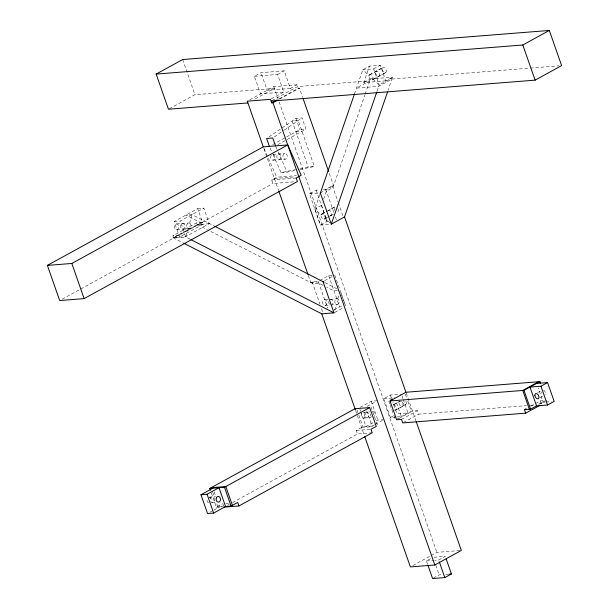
<?xml version="1.0" encoding="UTF-8"?>
<svg xmlns="http://www.w3.org/2000/svg" width="609" height="609" viewBox="0 0 609 609"><rect width="100%" height="100%" fill="white"/><g stroke="black" fill="none" stroke-linecap="round" stroke-linejoin="round"><path stroke-width="0.46" stroke-dasharray="3.04 2.28" d="M173.763 237.441L173.611 238.012L182.921 242.778M188.173 228.474L185.829 237.046L173.611 238.012L172.849 235.85L196.433 222.902L202.538 222.422L197.697 208.598L174.121 221.539L179.579 237.122L203.376 224.059L185.859 215.091L191.972 214.612L213.98 225.878M189.627 223.176L191.972 214.612M334.684 310.293L336.328 304.294M337.774 298.996L338.711 295.571M319.801 194.674L314.853 209.054L320.448 225.041L329.477 224.325M354.446 94.037L362.804 69.776L369.419 66.137L380.252 65.277L385.71 80.86L392.333 77.229L388.146 90.216M328.822 221.273L327.071 221.41L321.476 205.416L322.389 202.751M323.615 199.196L326.371 191.196L332.994 187.564L364.814 95.126M385.71 80.86L363.756 82.603L369.419 66.137M365.126 94.228L370.379 78.964L392.333 77.229M377.062 91.198L379.232 84.902L373.629 68.916L362.804 69.776L369.077 75.554M268.942 136.896L295.928 118.412L302.041 117.925L305.977 129.177L276.334 145.452M274.286 136.934L283.55 130.592M284.304 130.075L302.041 117.925M405.868 404.445L395.934 409.895M369.48 74.945L382.726 67.668M385.794 72.463L372.548 79.741M321.537 214.223L327.543 210.904M333.336 214.231L327.84 217.246M537.633 392.554L542.139 390.064M169.287 108.783L194.956 94.692L274.393 88.389L253.702 99.754M254.379 76.331L277.605 74.488L283.756 92.058L260.538 93.9L254.379 76.331L261.002 72.692L284.228 70.85L290.379 88.427L297.002 84.788L298.235 88.305L299.453 88.206L302.582 97.143M277.605 74.488L284.228 70.85M249.774 99.815L273.784 86.63L297.002 84.788M271.34 98.879L283.756 92.058M271.957 100.637L297.618 86.547L369.739 80.822L356.493 88.099L378.737 86.333L391.983 79.056L529.388 68.155M279.188 98.757L298.235 88.305M279.584 99.115L299.453 88.206M373.629 68.916L380.252 65.277M369.625 74.846L382.871 67.576M363.756 82.603L370.379 78.964M372.404 79.832L385.649 72.562M272.695 144.577L299.864 129.664L305.977 129.177M174.121 221.539L180.234 221.052L203.809 208.111L209.268 223.693L185.692 236.635L173.466 237.601L197.263 224.546L203.376 224.059M293.637 181.832L272.954 183.476L271.721 179.959L276.752 177.196L296.499 175.628M62.194 299.179L272.954 183.476M202.538 222.422L178.962 235.363L172.849 235.85M316.109 190.122L327.071 221.41L320.448 225.041L309.494 193.761L316.109 190.122L319.611 189.848M323.105 189.566L325.724 189.361L332.347 185.73L333.572 185.631L328.875 172.225M320.326 192.901L333.572 185.631M321.476 205.416L314.853 209.054L321.126 214.832M321.674 214.124L327.467 210.942M334.92 206.854L328.297 210.486L334.783 206.953M324.46 219.111L328.601 216.842M329.423 216.385L333.565 214.117M308.291 275.375L310.803 282.553L312.128 281.822L318.241 281.335L327.634 308.162M319.847 280.46L328.662 275.618L332.149 275.344M324.589 280.719L332.423 276.425M333.998 309.981L339.616 306.898L342.235 306.692M334.767 312.432L343.377 307.705M377.405 400.737L371.3 401.224L359.379 407.771L360.627 411.349M367.075 406.409L375.822 401.613M395.858 417.051L390.361 417.485L383.777 398.682L390.399 395.043L401.4 394.168M393.011 405.008L399.633 401.369L392.866 405.099A2.855 1.736 61.2 0 1 396.276 407.49A2.855 1.736 61.2 0 1 394.381 409.91M211.392 492.909L216.408 507.244L223.031 503.605M372.183 432.801L357.513 433.966L356.28 430.449L362.903 426.818L373.903 425.942M395.789 409.994L405.723 404.543M209.93 512.238L213.112 510.487M213.904 510.053L219.468 507L218.212 503.415M373.111 422.646L365.963 426.574L360.947 412.247M376.293 420.903L377.884 420.027L383.122 419.616M227.599 505.287L229.258 504.374M232.592 502.547L357.513 433.966M374.459 424.777L372.076 426.087L366.74 410.869M375.251 424.344L383.198 419.982M390.361 417.485L395.325 414.759M396.147 419.472L411.296 411.159L417.409 410.672L418.634 414.189L526.458 405.632M398.857 418.558L412.514 411.06M401.514 419.395L417.409 410.672M403.539 422.479L418.634 414.189M530.82 406.15L540.358 400.92L544.431 400.593M538.622 404.163L544.416 400.981M539.848 404.071L546.471 400.433M412.872 565.548L430.259 556.009M431.081 555.553L436.881 552.371L460.381 550.506M427.663 564.49L426.437 560.973L430.571 558.704M433.418 578.093L439.211 574.911L442.035 574.69M324.597 219.019L327.033 217.687M540.061 397.707L542.49 396.375M273.159 154.846L281.053 172.621L295.532 169.622M300.054 168.685L308.2 166.995L314.313 166.508L298.22 120.544L292.107 121.031L308.2 166.995M281.053 172.621L287.159 172.141L295.304 170.451M299.834 169.508L314.313 166.508M530.34 68.079L558.765 65.825M290.379 88.427L267.161 90.269L261.002 72.692M295.89 131.841L302.003 131.354M272.756 154.442L284.982 153.468M273.015 160.144L285.233 159.177A2.855 2.185 85.5 0 0 286.938 154.861A2.855 2.185 85.5 0 0 283.147 154.937A2.855 2.185 85.5 0 0 285.233 159.177M274.37 178.506L295.053 176.861M271.721 179.959L296.164 178.018M309.494 193.761L318.522 193.045M197.697 208.598L203.809 208.111M176.549 223.945L188.775 222.97M209.268 223.693L197.042 224.66L196.433 222.902M176.808 229.646A2.855 2.185 85.5 0 0 178.513 225.33A2.855 2.185 85.5 0 0 174.722 225.406A2.855 2.185 85.5 0 0 176.808 229.646L189.026 228.679A2.855 2.185 85.5 0 0 190.724 224.348A2.855 2.185 85.5 0 0 186.94 224.455A2.855 2.185 85.5 0 0 189.041 228.679M310.803 282.553L320.205 281.807M337.5 290.638L334.006 290.912L326.447 287.045M324.704 299.765L336.922 298.791M324.955 305.467A2.855 2.185 85.5 0 0 326.66 301.151A2.855 2.185 85.5 0 0 322.869 301.227A2.855 2.185 85.5 0 0 324.955 305.467L329.659 305.094M330.596 305.025L337.18 304.5M383.777 398.682L394.777 397.806M363.459 412.377L370.006 411.859M544.994 402.107L543.159 402.252L538.143 387.925M545.908 402.031L551.404 401.597M363.718 418.086L371.132 417.492M530.241 405.335L534.024 405.031M396.779 416.975L401.361 416.609L396.345 402.283M361.579 427.541L372.579 426.673M356.28 430.449L370.95 429.292M209.016 497.165L215.563 496.647M212.023 502.653L215.822 502.356M225.787 503.384L228.535 503.171M223.412 506.064L217.733 506.513L216.484 502.935M216.408 507.244L222.087 506.787M433.996 557.265L445.278 556.367L438.655 560.006L434.895 560.303M426.437 560.973L433.958 560.379M445.796 574.394L449.556 574.097M324.879 282.629L336.731 288.696M323.082 285.324L318.888 283.177L312.775 283.657L208.225 230.149M197.263 224.546L207.38 229.722M190.061 239.208L185.829 237.046L180.234 221.052M392.059 77.244L392.478 77.632L379.232 84.902L372.959 79.124M325.008 218.41L329.888 222.902M275.892 146.746L277.765 150.979M278.146 151.824L287.159 172.141M270.152 148.078L271.66 151.466M264.062 148.604L276.752 177.196M540.358 400.92L541.591 404.429M406.241 393.148L415.955 420.888M332.347 185.73L337.987 201.83M338.299 202.706L343.095 216.408M405.335 394.145L406.591 397.723M407.847 401.308L411.296 411.159M402.024 395.964L402.968 398.651M403.28 399.542L407.984 412.978L396.984 413.846L392.904 402.206M325.724 189.361L333.869 212.617M335.43 217.07L336.366 219.75M295.928 118.412L299.864 129.664M390.399 395.043L391.336 397.73M388.816 401.08L389.752 403.767M390.072 404.658L393.521 414.508M393.833 415.407L395.089 418.992M273.784 86.63L278.808 100.987M279.12 101.886L436.881 552.371M334.767 275.131L345.41 305.52L340.431 291.315M435.823 565.251L439.211 574.911M328.662 275.618L339.616 306.898M371.3 401.224L377.884 420.027M370.988 406.85L377.572 425.653M312.128 281.822L319.953 304.165M321.514 308.626L323.082 313.102M356.95 409.804L358.518 414.28M358.83 415.178L362.903 426.818M263.91 148.626L278.45 190.168M355.626 410.527L364.19 434.986M182.647 59.545L194.956 94.692M223.343 504.48L223.96 506.239M214.132 491.775L215.7 496.251M212.716 492.186L214.596 497.561M542.025 393.422A2.855 1.736 61.2 0 1 541.515 391.968M543.555 390.148A2.855 1.736 61.2 0 1 545.405 392.546A2.855 1.736 61.2 0 1 545.063 394.952M371.414 416.685A2.855 2.185 85.5 0 1 370.698 413.412M372.206 411.714A2.855 2.185 85.5 0 1 374.581 413.039A2.855 2.185 85.5 0 1 374.489 416.343M210.075 498.961A2.855 2.185 85.5 0 1 213.021 497.18A2.855 2.185 85.5 0 1 214.102 501.306A2.855 2.185 85.5 0 1 210.859 501.961M273.197 154.488A2.855 2.185 85.5 0 1 274.941 158.386A2.855 2.185 85.5 0 1 271.736 159.657A2.855 2.185 85.5 0 1 271.294 155.242M405.845 401.179A2.855 1.736 61.2 0 1 405.168 404.688A2.855 1.736 61.2 0 1 402.29 401.209M208.605 502.752A2.855 2.185 85.5 0 1 207.09 498.923M209.237 497.18A2.855 2.185 85.5 0 1 211.133 498.931A2.855 2.185 85.5 0 1 210.874 501.862M363.9 412.43A2.855 2.185 85.5 0 1 365.666 416.236A2.855 2.185 85.5 0 1 362.561 417.698A2.855 2.185 85.5 0 1 361.853 413.389M337.949 208.727A2.855 1.736 61.2 0 1 337.234 211.985M334.95 210.455A2.855 1.736 61.2 0 1 334.311 207.783A2.855 1.736 61.2 0 1 335.734 206.733M328.16 210.585A2.855 1.736 61.2 0 1 331.57 212.967A2.855 1.736 61.2 0 1 329.667 215.396M329.598 304.31A2.855 2.185 85.5 0 1 328.883 301.036M330.398 299.339A2.855 2.185 85.5 0 1 332.925 301.044A2.855 2.185 85.5 0 1 332.209 304.523M368.993 76.711A2.855 1.736 61.2 0 0 372.327 79.878A2.855 1.736 61.2 0 0 371.726 75.432A2.855 1.736 61.2 0 0 368.993 76.711M375.601 72.958A2.855 1.736 61.2 0 0 378.882 76.27A2.855 1.736 61.2 0 0 378.433 71.885A2.855 1.736 61.2 0 0 375.601 72.958M382.224 69.327A2.855 1.736 61.2 0 0 385.505 72.631A2.855 1.736 61.2 0 0 385.055 68.246A2.855 1.736 61.2 0 0 382.224 69.327M398.986 403.12A2.855 1.736 61.2 0 0 402.267 406.431A2.855 1.736 61.2 0 0 401.818 402.039A2.855 1.736 61.2 0 0 398.986 403.12M364.684 413.602A2.855 2.185 85.5 0 0 366.77 417.843A2.855 2.185 85.5 0 0 368.475 413.526A2.855 2.185 85.5 0 0 364.684 413.602M321.042 215.989A2.855 1.736 61.2 0 0 324.376 219.156A2.855 1.736 61.2 0 0 323.775 214.718A2.855 1.736 61.2 0 0 321.042 215.989M335.087 300.275A2.855 2.185 85.5 0 0 337.196 304.5A2.855 2.185 85.5 0 0 338.878 300.168A2.855 2.185 85.5 0 0 335.087 300.275M180.835 224.919A2.855 2.185 85.5 0 0 182.921 229.167A2.855 2.185 85.5 0 0 184.618 224.843A2.855 2.185 85.5 0 0 180.835 224.919M277.042 155.424A2.855 2.185 85.5 0 0 279.12 159.665A2.855 2.185 85.5 0 0 280.825 155.348A2.855 2.185 85.5 0 0 277.042 155.424"/><path stroke-width="0.91" d="M320.113 193.776L354.446 94.037M387.53 92.012L344.527 216.911L331.281 224.188L376.758 92.096M247.901 102.936L168.465 109.239L156.155 74.085L182.647 59.545L549.303 30.45L561.612 65.597L535.121 80.144L271.127 101.086M263.294 146.868L47.388 265.395L59.697 300.549L84.141 298.608L297.398 181.535L296.164 178.018L301.196 175.255L287.737 144.934L263.294 146.868L247.292 101.178L270.51 99.336L271.743 102.845L276.707 100.12M271.743 102.845L272.961 102.754L277.932 100.021M47.388 265.395L71.832 263.461L287.737 144.934M156.155 74.085L522.811 44.99L549.303 30.45M210.455 490.23L209.823 488.433L354.994 408.738L369.663 407.573L376.248 426.376L370.95 429.292L372.183 432.801L238.934 505.957L224.264 507.122M238.934 505.957L237.7 502.44L231.077 506.079L225.574 506.513L213.66 513.06L207.547 513.539L200.962 494.736L212.884 488.19M200.962 494.736L207.068 494.249L218.989 487.71L225.574 506.513M209.823 488.433L224.493 487.269L369.663 407.573M390.3 400.258L392.539 399.032M540 405.305L525.696 413.161L402.739 422.912L401.514 419.395L396.619 419.784L390.034 400.981L405.929 392.257L539.886 381.63L540.51 383.419M538.66 381.721L522.766 390.453L529.35 409.256M390.034 400.981L523.991 390.354L539.886 381.63M536.537 405.883L529.952 387.08L540.952 386.205L547.575 382.574L554.16 401.377L547.537 405.015L536.537 405.883L530.576 409.157L524.463 409.644L525.696 413.161M524.463 409.644L526.054 408.768M364.814 436.782L410.39 566.91L434.834 564.977L461.325 550.429L416.274 421.778M427.975 565.365L432.588 578.55L444.814 577.583L451.436 573.944L446.199 559.009M183.766 243.212L321.758 313.833L333.983 312.866L323.029 281.579M536.575 383.442L547.575 382.574M211.148 487.71L225.817 486.545L232.402 505.348M449.556 574.097L451.436 573.944M214.825 226.304L324.034 282.195M190.914 239.642L333.983 312.866M522.811 44.99L535.121 80.144M540.952 386.205L547.537 405.015M523.991 390.354L530.576 409.157M302.901 98.041L328.563 171.327M344.527 216.911L405.929 392.257M320.326 192.901L331.281 224.188M439.272 561.764L444.814 577.583M272.961 102.754L434.834 564.977M275.512 145.901L272.741 137.992L266.635 138.479L269.399 146.388M278.77 191.066L307.979 274.476M321.758 313.833L355.39 409.857M224.493 487.269L231.077 506.079M207.068 494.249L213.66 513.06M71.832 263.461L84.141 298.608M534.869 395.447A2.855 1.736 61.2 0 0 538.15 398.758A2.855 1.736 61.2 0 0 537.701 394.373A2.855 1.736 61.2 0 0 534.869 395.447M216.355 497.903A2.855 2.185 85.5 0 0 218.441 502.143A2.855 2.185 85.5 0 0 220.138 497.827A2.855 2.185 85.5 0 0 216.355 497.903"/></g></svg>
